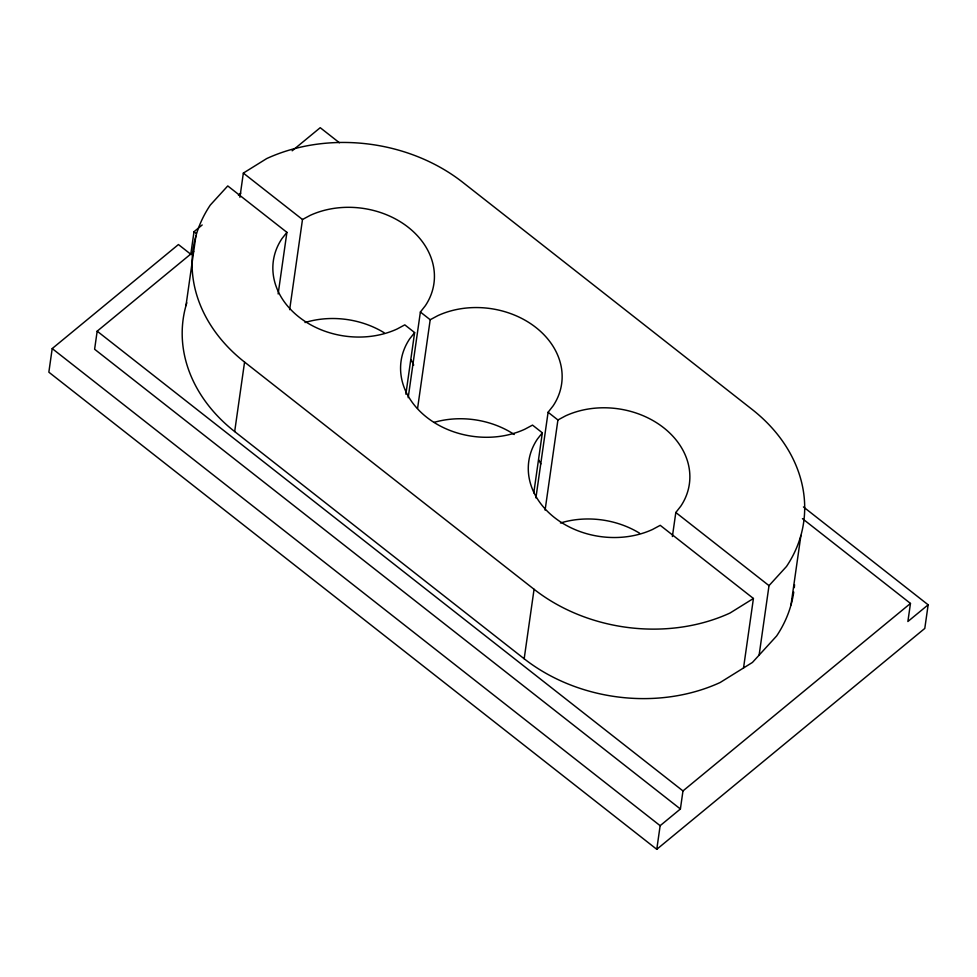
<?xml version="1.0" encoding="UTF-8"?>
<svg xmlns="http://www.w3.org/2000/svg" width="977" height="977" viewBox="0 0 977 977"><rect width="100%" height="100%" fill="white"/><g stroke="black" fill="none" stroke-linecap="round" stroke-linejoin="round"><path stroke-width="1.47" d="M191.236 254.606L178.425 244.543L52.208 348.569L48.85 372.188L656.776 849.306L924.792 628.431L928.15 604.812L803.448 506.941M193.715 251.614L97.175 331.179L94.61 349.241L680.395 808.993L660.147 825.687L656.776 849.306M190.857 253.861L194.008 231.708L202.19 224.966M185.984 305.606L195.876 236.116M239.915 197.269L243.346 173.088L266.733 158.555A162.17 129.001 8.1 0 1 462.707 182.296L752.205 409.497A162.17 129.001 8.1 0 1 786.497 566.477L769.009 585.638L759.117 655.127M793.739 592.038A162.17 129.001 8.1 0 1 776.617 635.978L752.449 662.43L720.147 682.508A162.17 129.001 8.1 0 1 524.173 658.767L234.675 431.565L244.568 362.076A162.17 129.001 8.1 0 1 210.275 205.085L227.763 185.935L286.908 232.343L278.14 293.943M289.656 309.66L302.491 219.507L310.185 215.367A81.079 64.494 8.1 0 1 408.178 227.238A81.079 64.494 8.1 0 1 425.325 305.74L420.379 312.029L408.191 397.676M405.858 394.183L414.627 332.583L404.796 324.865L397.102 329.005A81.079 64.494 8.1 0 1 299.109 317.134A81.079 64.494 8.1 0 1 281.95 238.632L286.908 232.343M417.582 408.386L430.198 319.735L437.904 315.608A81.079 64.494 8.1 0 1 535.897 327.478A81.079 64.494 8.1 0 1 553.043 405.968L548.097 412.257L535.909 497.904M533.784 492.921L542.333 432.811L532.514 425.105L524.808 429.233A81.079 64.494 8.1 0 1 426.827 417.362A81.079 64.494 8.1 0 1 409.668 338.872L414.627 332.583M545.093 510.128L557.916 419.976L565.622 415.836A81.079 64.494 8.1 0 1 663.615 427.706A81.079 64.494 8.1 0 1 680.761 506.208L675.815 512.498L672.384 536.532M524.173 658.767L534.065 589.278L244.568 362.076M680.395 808.993L682.972 790.918L910.466 603.432L802.435 518.64M743.534 667.975L753.426 598.474L660.232 525.333L652.526 529.473A81.079 64.494 8.1 0 1 554.533 517.602A81.079 64.494 8.1 0 1 537.387 439.1L542.333 432.811M791.004 604.946L800.896 535.457M910.466 603.432L907.889 621.506L928.15 604.812M238.412 195.107L240.757 193.177M292.172 150.8L320.224 127.694L339.41 142.752M753.426 598.474L730.039 613.019A162.17 129.001 8.1 0 1 534.065 589.278M243.346 173.088L302.491 219.507M420.379 312.029L430.198 319.735M548.097 412.257L557.916 419.976M675.815 512.498L769.009 585.638M194.008 231.708L196.34 233.54M97.175 331.179L682.972 790.918M52.208 348.569L660.147 825.687M560.432 523A81.079 64.494 8.1 0 1 639.544 533.173M434.093 422.357A81.079 64.494 8.1 0 1 514.268 434.496M538.73 459.984A81.079 64.494 8.1 0 1 540.806 463.99M304.995 322.532A81.079 64.494 8.1 0 1 384.108 332.705M411.012 359.756A81.079 64.494 8.1 0 1 413.711 365.105M794.545 584.698A162.17 129.001 8.1 0 1 794.289 587.641M234.675 431.565A162.17 129.001 8.1 0 1 186.815 302.797"/></g></svg>
